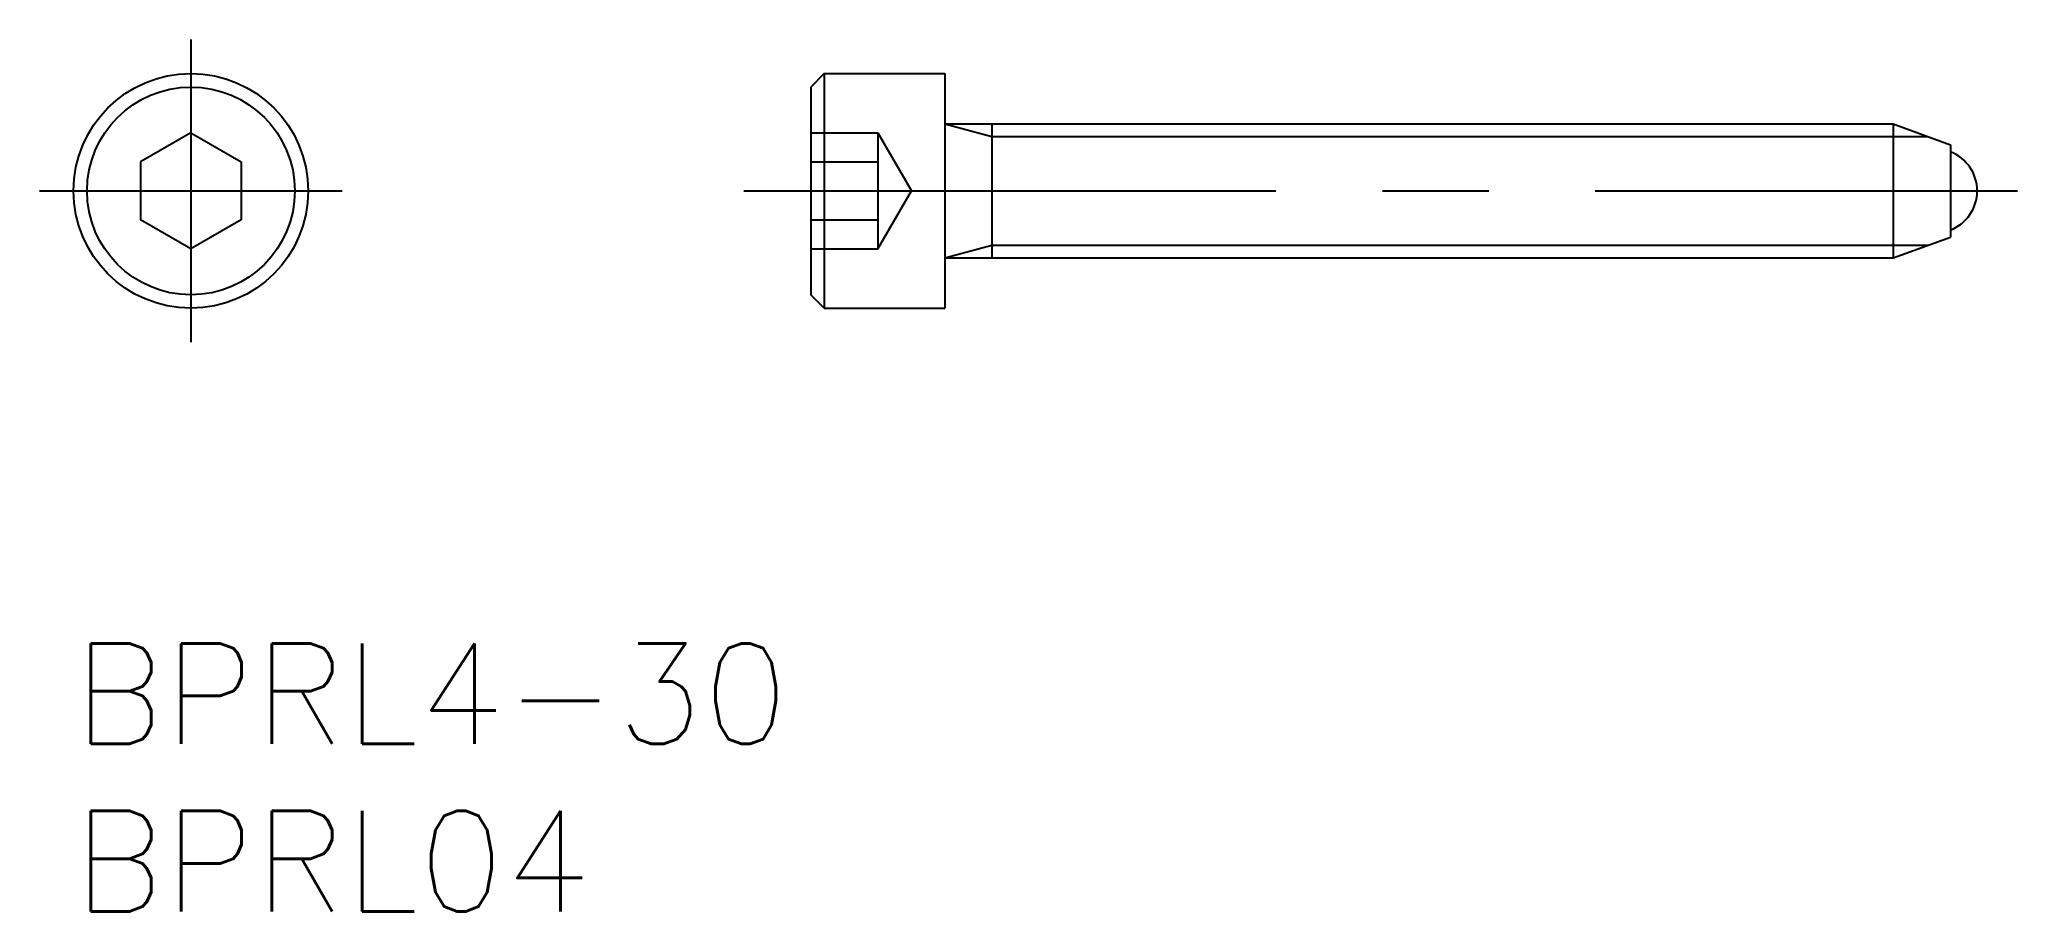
# Model space of a CAD drawing. Extents: x -1 to 58, y -8 to 18.
import ezdxf

# ---------------------------------------------------------------- set-up
doc = ezdxf.new("R2010")
doc.units = 0
doc.header["$LTSCALE"] = 0.5
doc.linetypes.add('CENTER', pattern=[50.8, 31.75, -6.35, 6.35, -6.35])
doc.linetypes.add('DASHED', pattern=[19.05, 12.7, -6.35])
for name, color, linetype in [('MSM_CENTER', 1, 'CENTER'), ('MSM_CONTINUOUS', 7, 'CONTINUOUS'), ('MSM_DASHED', 4, 'DASHED'), ('MSM_NARROW', 5, 'CONTINUOUS'), ('MSM_PART_NUMBER', 7, 'CONTINUOUS')]:
    doc.layers.add(name, color=color, linetype=linetype)
doc.styles.get("Standard").update_dxf_attribs({"font": 'txt.shx', "height": 3, "bigfont": 'bigfont.shx'})

# ---------------------------------------------------------------- blocks, each defined once
blk = doc.blocks.new('*U2')
at = {"layer": 'MSM_PART_NUMBER'}
blk.add_text('BPRL4-30', height=3, dxfattribs=at).set_placement((0, -3))
blk = doc.blocks.new('*U3')
at = {"layer": 'MSM_PART_NUMBER'}
blk.add_text('BPRL04', height=3, dxfattribs=at).set_placement((0, -8))

msp = doc.modelspace()

# ---------------------------------------------------------------- linework, layer by layer
at = {"layer": 'MSM_CENTER'}
for p, q in [((3.5, 18.016), (3.5, 8.984)), ((-1.016, 13.5), (8.016, 13.5)), ((20, 13.5), (58, 13.5))]:
    msp.add_line(p, q, dxfattribs=at)
at = {"layer": 'MSM_CONTINUOUS'}
for p, q in [((22.4, 17), (22, 16.6)), ((22, 16.6), (22, 10.4)), ((22.4, 17), (22.4, 10)), ((22.4, 17), (26, 17)), ((26, 17), (26, 10)), ((26, 15.5), (54.292, 15.5)), ((27.4, 15.5), (27.4, 11.5)), ((54.292, 15.5), (56, 14.878)), ((54.292, 15.5), (54.292, 11.5)), ((3.5, 15.232), (2, 14.366)), ((3.5, 15.232), (5, 14.366)), ((56, 14.878), (56, 12.122)), ((2, 14.366), (2, 12.634)), ((5, 14.366), (5, 12.634)), ((3.5, 11.768), (2, 12.634)), ((5, 12.634), (3.5, 11.768)), ((4.625, 12.417), (4.625, 12.418)), ((4.25, 12.201), (4.25, 12.201)), ((54.292, 11.5), (56, 12.122)), ((26, 11.5), (54.292, 11.5)), ((22.4, 10), (22, 10.4)), ((22.4, 10), (26, 10))]:
    msp.add_line(p, q, dxfattribs=at)
for radius in [3.5, 3.1]:
    msp.add_circle((3.5, 13.5), radius, dxfattribs=at)
msp.add_arc((55.55, 13.5), 1.25, 291.1002, 68.8998, dxfattribs=at)
at = {"layer": 'MSM_DASHED'}
for p, q in [((22, 15.232), (24, 15.232)), ((24, 15.232), (25, 13.5)), ((24, 15.232), (24, 11.768)), ((22, 14.366), (24, 14.366)), ((24, 11.768), (25, 13.5)), ((22, 12.634), (24, 12.634)), ((22, 11.768), (24, 11.768))]:
    msp.add_line(p, q, dxfattribs=at)
at = {"layer": 'MSM_NARROW'}
for p, q in [((26, 15.5), (27.4, 15.121)), ((27.4, 15.121), (55.333, 15.121)), ((26, 11.5), (27.4, 11.879)), ((27.4, 11.879), (55.333, 11.879))]:
    msp.add_line(p, q, dxfattribs=at)

# ---------------------------------------------------------------- block references
at = {"layer": 'MSM_CONTINUOUS'}
for name in ['*U2', '*U3']:
    msp.add_blockref(name, (0, 0), dxfattribs=at)

doc.saveas('drawing.dxf')
